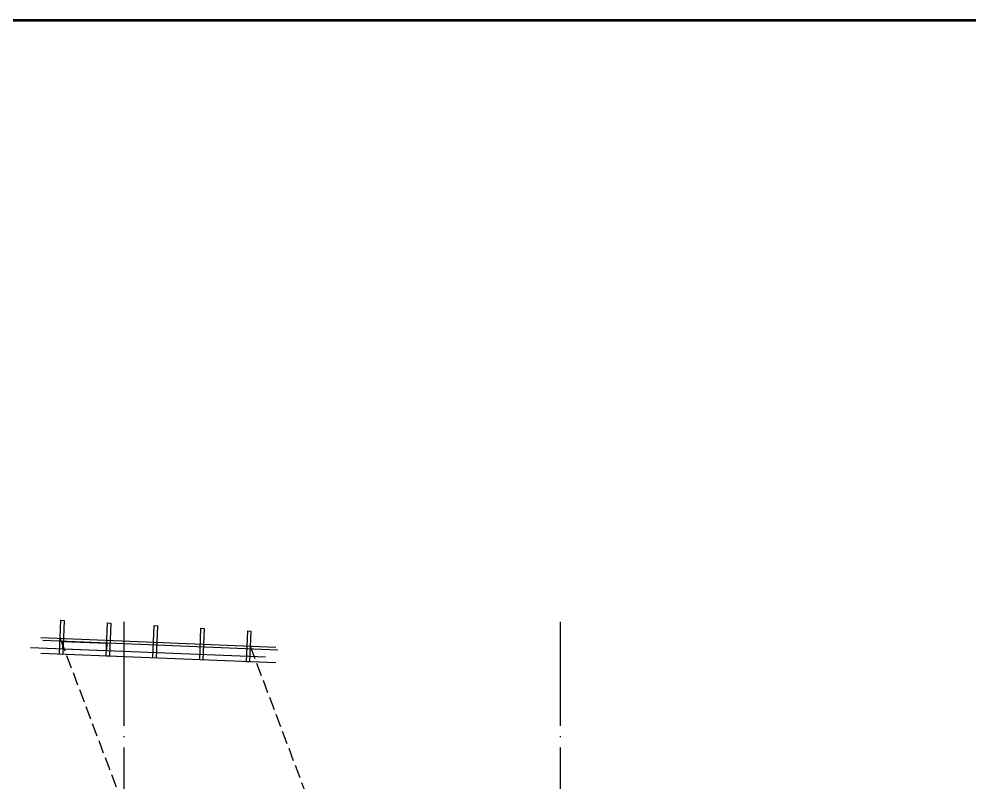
# Model space of a CAD drawing. Extents: x -2209072 to 495824, y -92434 to 572724.
# Drawn here: x -1634 to 16650, y 418642 to 433336 of the extents above; entities that cross this region are included whole.
import ezdxf

# ---------------------------------------------------------------- set-up
doc = ezdxf.new("R2010")
doc.units = 0
doc.header["$LTSCALE"] = 1000
doc.header["$MEASUREMENT"] = 0
doc.linetypes.add('6#7#幕墙$0$$1$DASH', pattern=[0.35, 0.25, -0.1])
doc.linetypes.add('X-104 6#7#平面$0$DOTE', pattern=[2.42, 2, -0.2, 0.02, -0.2])
doc.layers.get('0').update_dxf_attribs({"linetype": 'CONTINUOUS'})
for name, color, linetype in [('6#7#幕墙$0$A-C_玻璃幕墙', 140, 'CONTINUOUS'), ('6#7#幕墙$0$A-TECH_结构', 21, 'CONTINUOUS'), ('6#7#幕墙$0$A屋顶风机$0$9#楼合院$0$WALL', 8, 'CONTINUOUS'), ('X-104 6#7#平面$0$A_AXIS-轴线', 36, 'X-104 6#7#平面$0$DOTE')]:
    doc.layers.add(name, color=color, linetype=linetype)

# ---------------------------------------------------------------- blocks, each defined once
blk = doc.blocks.new('图框-A1')
at = {"const_width": 0.5}
blk.add_lwpolyline([(766, 584), (25, 584), (25, 10), (766, 10)], close=True, dxfattribs=at)
blk = doc.blocks.new('*U1301')
at = {"layer": 'X-104 6#7#平面$0$A_AXIS-轴线'}
for p, q in [((8400, 25700), (8400, -6500)), ((16800, 25700), (16800, -6500))]:
    blk.add_line(p, q, dxfattribs=at)
blk = doc.blocks.new('*U1672')
blk.add_lwpolyline([(-1360, 0), (-520, 0), (-520, -150), (-1360, -150)], close=True)
blk = doc.blocks.new('6#7#幕墙')
at = {"layer": '6#7#幕墙$0$A-C_玻璃幕墙'}
for points in [[(-794, 421100), (-854, 421102), (-828, 421756), (-768, 421754)], [(105, 421063), (45, 421066), (71, 421705), (131, 421703)], [(1004, 421027), (944, 421030), (969, 421654), (1029, 421652)], [(1903, 420991), (1844, 420993), (1868, 421603), (1928, 421601)], [(2803, 420955), (2743, 420957), (2767, 421552), (2827, 421549)]]:
    blk.add_lwpolyline(points, close=True, dxfattribs=at)
for points in [[(3309, 421235), (-1214, 421417)], [(3348, 421183), (-1175, 421365)], [(3111, 421043), (-1412, 421225)]]:
    blk.add_lwpolyline(points, dxfattribs=at)
at = {"layer": '6#7#幕墙$0$A-TECH_结构'}
blk.add_lwpolyline([(3309, 420934), (-1214, 421116)], dxfattribs=at)
at = {"layer": '6#7#幕墙$0$A屋顶风机$0$9#楼合院$0$WALL', "linetype": '6#7#幕墙$0$$1$DASH'}
for points in [[(-842, 421404), (684, 417361)], [(2815, 421255), (4341, 417212)]]:
    blk.add_lwpolyline(points, dxfattribs=at)
at = {"layer": '6#7#幕墙$0$A-C_玻璃幕墙', "rotation": 177.6958950598632}
blk.add_blockref('*U1672', (-1310, 421220), dxfattribs=at)
blk = doc.blocks.new('X-104 6#7#平面')
for name, p in [('6#7#幕墙', (0, 0)), ('*U1301', (-8019, 396024))]:
    blk.add_blockref(name, p)
at = {"xscale": 100, "yscale": 100, "zscale": 100}
blk.add_blockref('图框-A1', (-23025, 374911), dxfattribs=at)

msp = doc.modelspace()

# ---------------------------------------------------------------- block references
msp.add_blockref('X-104 6#7#平面', (0, 0))

doc.saveas('drawing.dxf')
